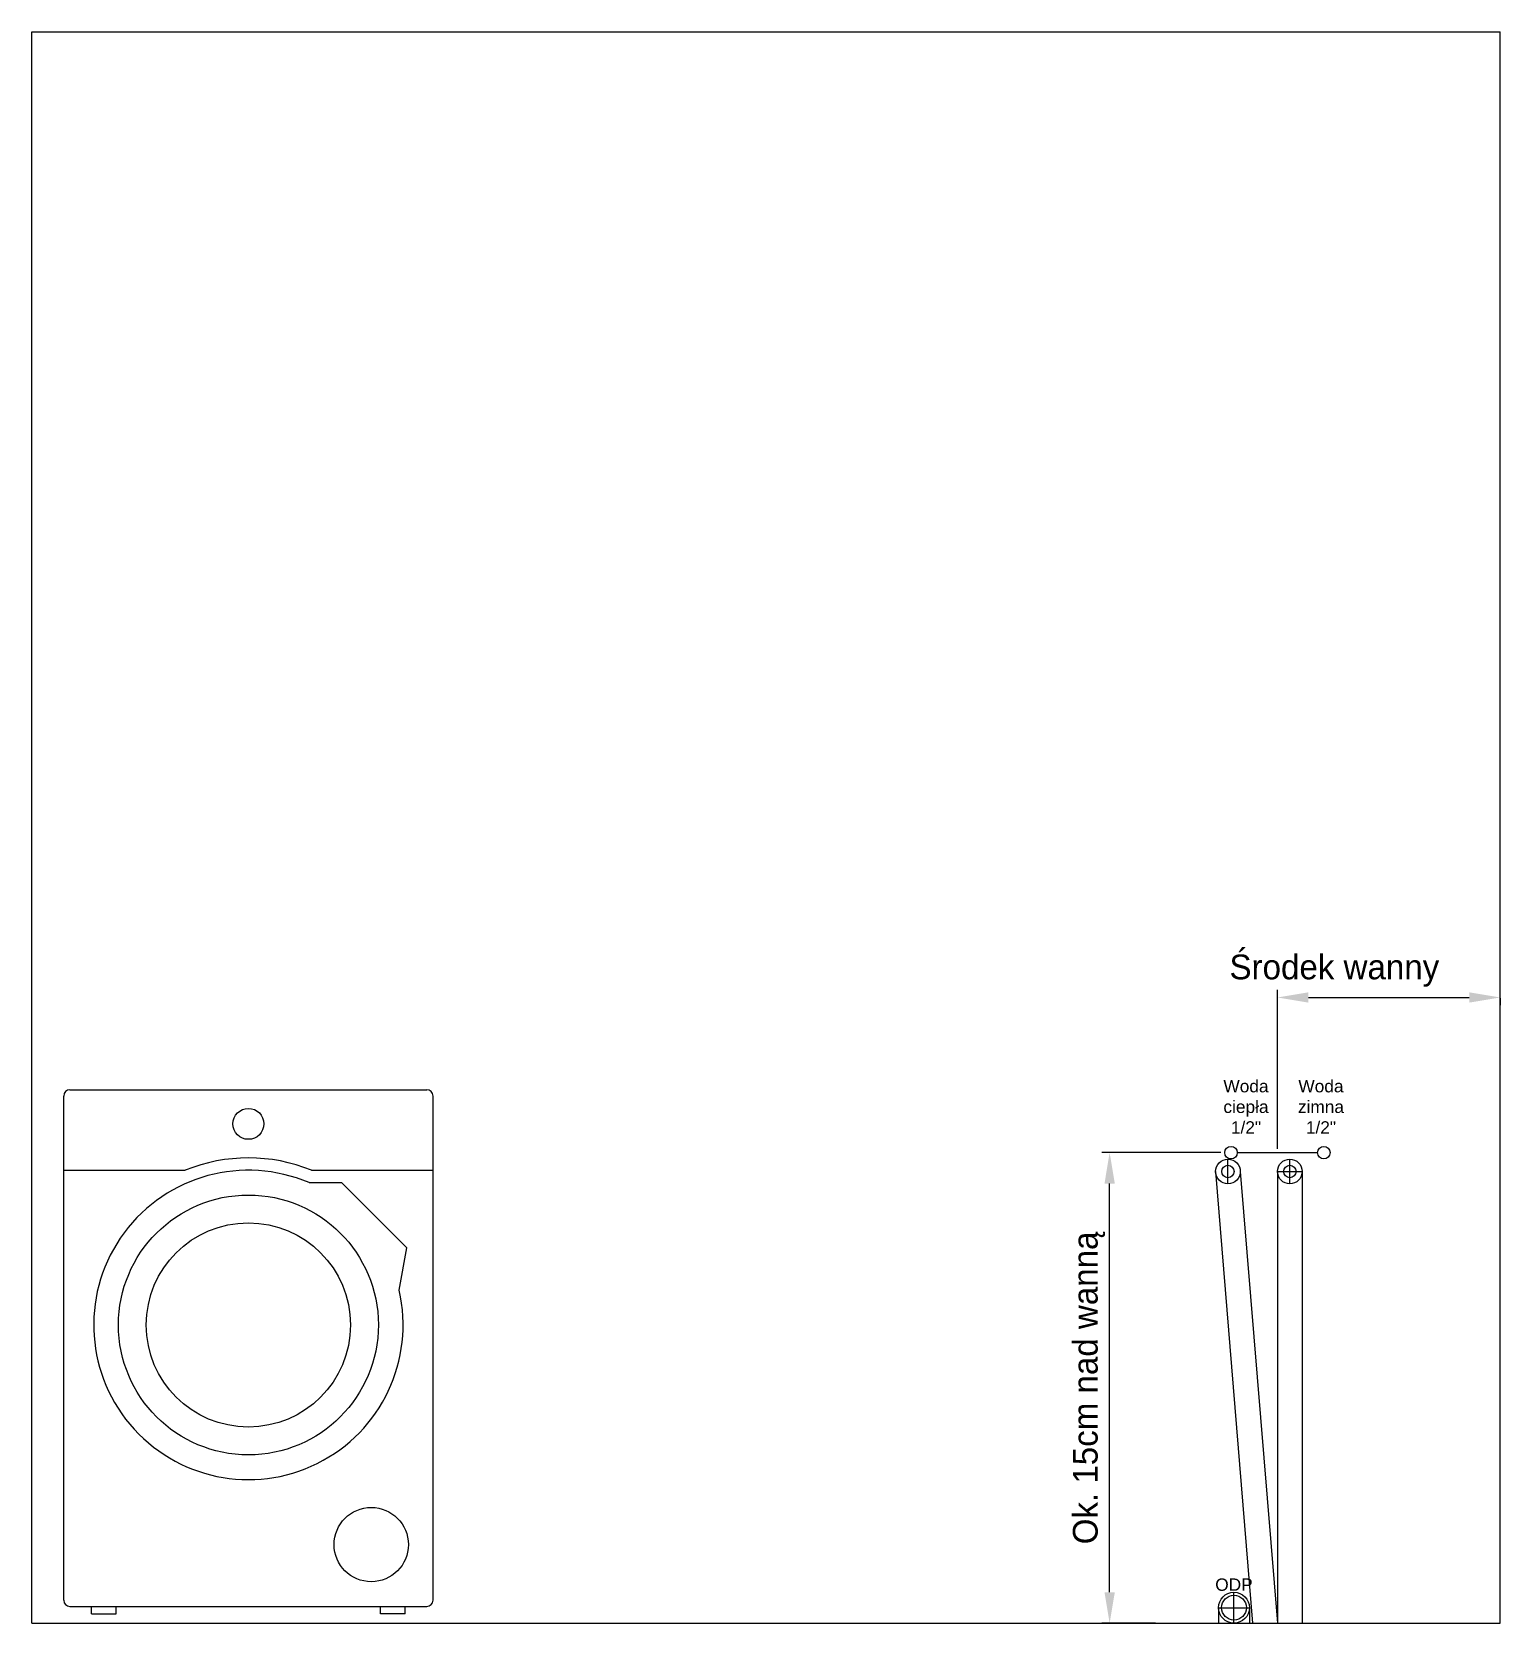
# Model space of a CAD drawing. Header units: millimetres. Extents: x 976 to 9349, y -1578 to 2211.
# Drawn here: x 2382.3 to 2619.6, y 352.4 to 609.6 of the extents above; entities that cross this region are included whole.
import ezdxf
from ezdxf.lldxf.tags import DXFTag

# ---------------------------------------------------------------- set-up
doc = ezdxf.new("R2010")
doc.units = ezdxf.units.MM
for name, color, linetype in [('Inst - odpływ', 35, 'Continuous'), ('Inst - woda', 220, 'Continuous'), ('Płytki', 254, 'Continuous'), ('Urządzenia', 183, 'Continuous'), ('Usunięte', 10, 'Continuous'), ('Ściany', 7, 'Continuous')]:
    doc.layers.add(name, color=color, linetype=linetype)
tags = doc.linetypes.add('03B018', pattern=[5.4, 2.16, -3.24]).pattern_tags.tags
tags[6:7] = [DXFTag(74, 4), DXFTag(75, 0), DXFTag(340, '0'), DXFTag(46, 1.0), DXFTag(50, 0.0), DXFTag(44, 0.0), DXFTag(45, 0.0)]
tags[4:5] = [DXFTag(74, 4), DXFTag(75, 0), DXFTag(340, '0'), DXFTag(46, 1.0), DXFTag(50, 0.0), DXFTag(44, 0.0), DXFTag(45, 0.0)]
doc.dimstyles.new('ISO-25', dxfattribs={"dimtxt": 4, "dimasz": 5, "dimexe": 1.25, "dimexo": 0.625, "dimgap": 1, "dimtad": 1, "dimtxsty": 'Standard', "dimcen": 2.5, "dimadec": 0, "dimazin": 0, "dimtfac": 1, "dimtmove": 0, "dimatfit": 3, "dimfxl": 1, "dimarcsym": 0})

# ---------------------------------------------------------------- blocks, each defined once
blk = doc.blocks.new('Z$W@#27038')
for p, q in [((0, 2.2), (0, 83.7)), ((1, 84.7), (58.7, 84.7)), ((59.7, 2.2), (59.7, 83.7)), ((0, 71.7), (19.65, 71.7)), ((39.65, 69.7), (44.89, 69.7)), ((40.05, 71.7), (59.7, 71.7)), ((55.43, 59.16), (44.89, 69.7)), ((54.21, 52.31), (55.43, 59.16)), ((1, 1.2), (58.7, 1.2)), ((4.5, 0), (4.5, 1.2)), ((4.5, 0), (8.5, 0)), ((8.5, 0), (8.5, 1.2)), ((51.2, 0), (51.2, 1.2)), ((55.2, 0), (51.2, 0)), ((55.2, 0), (55.2, 1.2))]:
    blk.add_line(p, q)
for centre, radius in [((29.85, 79.2), 2.5), ((29.85, 46.7), 21), ((29.85, 46.7), 16.5), ((49.7, 11.2), 6)]:
    blk.add_circle(centre, radius)
for centre, radius, start, end in [((1, 83.7), 1, 90, 180), ((58.7, 83.7), 1, 0, 90), ((29.85, 46.7), 27, 67.8084, 112.1916), ((29.85, 46.7), 25, 66.9261, 12.9677), ((1, 2.2), 1, 180, 270), ((58.7, 2.2), 1, 270, 0)]:
    blk.add_arc(centre, radius, start, end)
blk = doc.blocks.new('Z$W@#22483')
for p, q in [((0, 0), (0, 257.2)), ((0, 257.2), (237.3, 257.2)), ((237.3, 0), (237.3, 257.2)), ((0, 0), (237.3, 0))]:
    blk.add_line(p, q)
blk = doc.blocks.new('*D179')
at = {"layer": 'Defpoints', "color": 0}
for p in [(2619.61, 454.07), (2619.61, 453.54), (2583.61, 428.46)]:
    blk.add_point(p, dxfattribs=at)
at = {"layer": 'Płytki', "color": 0, "lineweight": -2}
for p, q in [((2583.61, 429.08), (2583.61, 454.79)), ((2588.61, 453.54), (2614.61, 453.54)), ((2619.61, 453.45), (2619.61, 452.29))]:
    blk.add_line(p, q, dxfattribs=at)
at = {"layer": 'Płytki', "color": 0}
for points in [[(2588.61, 454.37), (2588.61, 452.71), (2583.61, 453.54)], [(2614.61, 452.71), (2614.61, 454.37), (2619.61, 453.54)]]:
    blk.add_solid(points, dxfattribs=at)
at = {"layer": 'Płytki', "color": 0, "insert": (2592.81, 457.87), "char_height": 4, "attachment_point": 5}
blk.add_mtext('Środek wanny', dxfattribs=at)
blk = doc.blocks.new('*D180')
at = {"layer": 'Defpoints', "color": 0}
for p in [(2556.49, 428.46), (2575.11, 428.46), (2564.52, 352.41)]:
    blk.add_point(p, dxfattribs=at)
at = {"layer": 'Płytki', "color": 0, "lineweight": -2}
for p, q in [((2574.48, 428.46), (2555.24, 428.46)), ((2556.49, 357.41), (2556.49, 423.46)), ((2563.9, 352.41), (2555.24, 352.41))]:
    blk.add_line(p, q, dxfattribs=at)
at = {"layer": 'Płytki', "color": 0}
for points in [[(2557.33, 423.46), (2555.66, 423.46), (2556.49, 428.46)], [(2555.66, 357.41), (2557.33, 357.41), (2556.49, 352.41)]]:
    blk.add_solid(points, dxfattribs=at)
at = {"layer": 'Płytki', "color": 0, "insert": (2553.16, 390.43), "char_height": 4, "attachment_point": 5, "rotation": 90}
blk.add_mtext('Ok. 15cm nad wanną', dxfattribs=at)

msp = doc.modelspace()

# ---------------------------------------------------------------- linework, layer by layer
at = {"layer": 'Inst - odpływ'}
for p, q in [((2576.584, 352.41), (2576.584, 357.41)), ((2574.084, 354.91), (2579.084, 354.91)), ((2574.084, 354.91), (2574.084, 352.41)), ((2579.084, 354.91), (2579.084, 352.41))]:
    msp.add_line(p, q, dxfattribs=at)
for radius in [2.5, 2]:
    msp.add_circle((2576.584, 354.91), radius, dxfattribs=at)
at = {"layer": 'Inst - woda'}
for centre in [(2576.106, 428.46), (2591.106, 428.46)]:
    msp.add_circle(centre, 1, dxfattribs=at)
at = {"layer": 'Płytki', "linetype": '03B018'}
msp.add_line((2577.106, 428.46), (2590.106, 428.46), dxfattribs=at)
at = {"layer": 'Usunięte'}
for p, q in [((2575.613, 423.41), (2575.613, 427.41)), ((2575.613, 423.41), (2575.613, 427.41)), ((2585.613, 423.41), (2585.613, 427.41)), ((2585.613, 423.41), (2585.613, 427.41)), ((2573.613, 425.41), (2579.6, 352.41)), ((2577.613, 425.41), (2583.613, 352.41)), ((2583.613, 425.41), (2587.613, 425.41)), ((2583.613, 425.41), (2587.613, 425.41)), ((2583.613, 425.41), (2583.613, 352.41)), ((2587.613, 425.41), (2587.613, 352.41))]:
    msp.add_line(p, q, dxfattribs=at)
for centre, radius in [((2575.613, 425.41), 2), ((2585.613, 425.41), 2), ((2575.613, 425.41), 1), ((2585.613, 425.41), 1)]:
    msp.add_circle(centre, radius, dxfattribs=at)

# ---------------------------------------------------------------- block references
at = {"layer": 'Urządzenia'}
msp.add_blockref('Z$W@#27038', (2387.456, 353.91), dxfattribs=at)
at = {"layer": 'Ściany'}
msp.add_blockref('Z$W@#22483', (2382.306, 352.41), dxfattribs=at)

# ---------------------------------------------------------------- texts
at = {"layer": 'Inst - odpływ', "insert": (2576.584, 358.625), "char_height": 2, "width": 6, "attachment_point": 5}
msp.add_mtext('{\\fArial|b0|i0|c238|p0;ODP}', dxfattribs=at)
at = {"layer": 'Inst - woda', "char_height": 2, "width": 8.21683, "attachment_point": 5}
for s, insert in [('{\\fArial|b0|i0|c238|p0;Woda ciepła\\P1/2"}', (2578.527, 435.856)), ('{\\fArial|b0|i0|c238|p0;Woda zimna 1/2"}', (2590.642, 435.856))]:
    msp.add_mtext(s, dxfattribs=dict(at, insert=insert))

# ---------------------------------------------------------------- dimensions: what is measured, and where the dimension line sits
at = {"layer": 'Płytki'}
dim = msp.add_linear_dim(base=(2619.606, 453.54), p1=(2583.606, 428.46), p2=(2619.606, 454.072), text='Środek wanny', dimstyle='ISO-25', dxfattribs=at)
dim.commit()
dim.dimension.update_dxf_attribs({"geometry": '*D179', "text_midpoint": (2592.806, 453.54), "dimtype": 160})
dim = msp.add_linear_dim(base=(2556.493, 428.46), p1=(2564.52, 352.41), p2=(2575.106, 428.46), angle=90, text='Ok. 15cm nad wanną', dimstyle='ISO-25', dxfattribs=at)
dim.commit()
dim.dimension.update_dxf_attribs({"geometry": '*D180', "text_midpoint": (2553.16, 390.435)})

doc.saveas('drawing.dxf')
